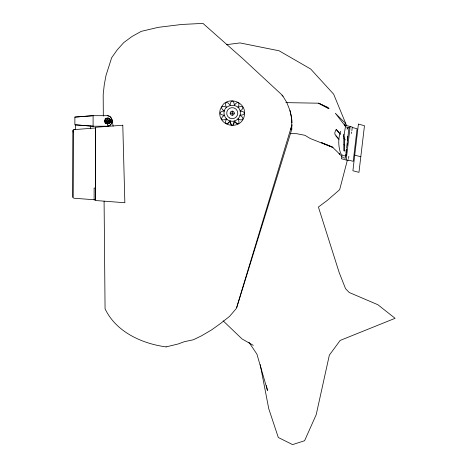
<?xml version="1.0" encoding="UTF-8"?>
<svg xmlns="http://www.w3.org/2000/svg" width="468" height="468" viewBox="0 0 468 468"><rect width="100%" height="100%" fill="white"/><g stroke="black" fill="none" stroke-linecap="round" stroke-linejoin="round"><path stroke-width="0.7" d="M103.311 116.058L103.188 94.501L104.241 84.965L105.949 75.646L111.659 57.716L117.328 49.719L123.757 42.588L132.005 36.492L141.248 31.356L158.178 27.355L181.648 24.465L202.954 23.4L242.781 58.629L282.461 95.384L286.831 102.591L289.932 110.436L291.669 118.685L291.816 129.139L236.796 307.4M344.717 136.761L344.448 151.094M347.414 145.045L347.461 143.588M347.56 140.681L347.706 136.317M344.407 122.288L335.322 113.244L344.939 125.64L345.074 122.774M73.084 130.56L72.967 197.537L73.891 198.216L95.396 199.848L95.396 127.969L73.587 129.671M240.195 114.976C242.547 100.134 218.328 103.814 225.237 117.24C227.226 121.06 232.654 122.505 236.287 120.194C239.985 118.305 240.599 113.127 239.99 115.678M341.71 155.932L341.377 158.74L348.332 160.571M345.173 126.641L345.337 125.237L352.293 127.068L351.872 130.631M345.887 154.001L345.384 158.26L342.541 157.517M346.051 152.58L346.39 149.742M346.554 148.321L348.988 127.729M346.191 160.009L350.152 126.506M348.59 158.43L348.841 156.294M351.532 133.485L351.702 132.058M109.073 120.217L110.442 120.217L110.442 121.686A2.831 2.831 0 0 1 104.972 121.686L104.972 120.217L106.341 120.217M343.711 137.112L345.478 126.641M226.875 119.276L226.167 118.579L226.442 118.971C223.774 123.95 227.138 125.88 230.116 121.095L230.701 121.142M347.203 160.816L339.674 189.657L327.425 200.298L318.404 207.02L339.201 272.616L345.565 288.703L349.198 292.482L377.846 304.715L395.097 318.304L340.177 340.429L329.349 355.13L316.21 414.66L304.586 440.733L292.582 444.6L278.308 437.504L268.749 408.699L260.214 364.554M238.306 118.579L238.031 118.966C240.687 123.956 237.334 125.88 234.345 121.095C234.175 126.734 230.291 126.734 230.121 121.095L227.167 123.786M166.087 346.899L178.074 343.998L184.386 341.687L193.389 339.762L201.509 335.813L211.63 329.876L220.72 323.353L229.653 316.292L236.375 308.424L292.003 124.693M291.658 129.636L291.821 129.098M233.152 124.897L234.357 121.089L237.299 123.786M290.616 129.548L291.997 125.646M340.499 152.205L339.768 154.206L332.21 146.893L321.352 142.6L332.982 147.467L310.366 138.581L304.925 135.305L296.724 133.713L290.195 133.573M340.745 131.274C338.089 137.691 338.288 145.121 340.131 151.737M224.523 115.666L224.318 115.298C218.182 114.654 219.106 111.548 224.324 110.834M347.11 129.262L347.782 128.027L347.104 128.355M224.318 115.298C219.521 118.281 221.463 121.627 226.442 118.971M109.073 121.686L110.442 121.686L110.068 121.586A2.445 2.445 0 0 1 105.341 121.586L104.972 121.686L106.341 121.686M104.972 120.217L105.341 120.317A2.445 2.445 0 0 1 110.068 120.317L110.442 120.217M73.88 129.648L74.184 129.583M345.138 150.655L343.828 150.836L343.805 134.205M109.799 118.86A3.007 2.978 -90 0 0 105.616 118.86A2.943 2.913 90 0 0 105.616 123.043A3.001 2.972 90 0 0 107.704 123.909L109.799 123.043A2.943 2.913 90 0 0 109.799 118.86M226.26 44.706L240.02 42.927L279.127 50.801L310.693 69.03L333.678 94.214L346.408 125.196M74.868 117.099L93.091 115.678L107.704 115.678C113.426 116.245 113.426 125.658 107.704 126.225L93.091 126.225L74.868 124.804L74.868 117.099L93.272 115.678M230.174 113.174L234.292 113.174A2.059 2.059 0 0 1 231.204 114.958A2.059 2.059 0 0 1 231.204 111.396A2.059 2.059 0 0 1 234.292 113.174M105.341 120.317L106.692 120.317M108.044 120.317L110.068 120.317M104.873 120.949L106.289 120.949M109.12 120.949L110.536 120.949M106.02 121.317L109.395 121.317A1.691 1.691 0 0 1 106.862 122.78A1.691 1.691 0 0 1 106.862 119.855A1.691 1.691 0 0 1 109.395 121.317M105.341 121.586L106.692 121.586M108.716 121.586L110.068 121.586M95.396 188.072L94.121 188.072L94.121 199.848L95.396 199.848M285.854 102.627L318.591 103.194L328.934 108.646L318.591 103.194L328.384 107.634M93.272 126.225L75.506 124.851L75.506 129.765M166.146 346.911C141.927 343.664 116.005 331.929 105.066 308.775L104.089 201.158M346.735 149.631L346.384 149.573L345.998 155.551L345.314 155.926L342.833 155.604L340.961 153.726M238.031 118.966C243.009 121.633 244.939 118.275 240.148 115.292C245.794 115.116 245.794 111.238 240.148 111.056C244.945 108.067 243.003 104.721 238.019 107.377C240.692 102.416 237.334 100.45 234.374 105.271C234.158 99.614 230.309 99.614 230.092 105.271C227.115 100.386 223.739 102.521 226.489 107.342C221.504 104.75 219.48 108.032 224.33 111.045M352.264 127.477L357.078 128.747L353.229 161.32L347.73 159.869M346.144 126.986L349.614 127.893M354.744 155.16L360.805 156.757M253.252 345.343L242.044 338.943L223.148 320.849M281.923 95.273L283.017 96.215M339.043 153.691L342.202 156.528M343.921 144.659L344.887 145.571M343.886 138.376L345.355 139.932M338.996 139.212L334.848 134.187L334.883 132.538L335.808 129.893L336.55 129.677L340.523 134.252M335.813 135.913L338.452 138.897M336.264 129.642L340.06 134.035M248.935 342.231L256.926 354.159L267.48 390.482L266.356 385.556M230.116 121.095L231.315 124.897M73.16 132.081L73.107 130.016L72.903 197.239M112.209 120.949L113.133 126.225M344.729 124.301L344.939 125.64M232.233 111.115L232.233 115.233M107.704 119.627L107.704 122.949M107.704 123.909L107.704 126.225A5.341 5.341 0 0 0 107.704 115.678M105.247 118.492L105.247 119.896M105.247 121.306L105.247 123.412M93.091 115.678L93.091 126.225M90.634 126.021L90.634 128.788M289.932 110.436A50.017 49.906 48.3 0 1 292.009 122.891M105.253 119.533A2.831 2.831 0 0 1 110.156 119.533M112.063 119.703A7.757 7.757 0 0 1 112.063 122.201M105.142 122.429A2.96 2.96 0 0 1 104.85 121.715M244.577 113.168C244.091 131.648 216.099 127.799 220.118 109.851L221.469 106.95L223.54 103.995C231.075 96.911 245.074 102.627 244.577 113.168M358.412 124.108L352.901 170.756L358.962 172.353L364.473 125.699L358.412 124.108M122.791 125.219L95.56 127.29L95.56 200.509L124.851 202.732L122.791 125.219M229.466 117.965A5.534 5.534 0 0 0 237.767 113.174A5.534 5.534 0 0 0 229.466 108.383A5.534 5.534 0 0 0 229.466 117.965"/></g></svg>
